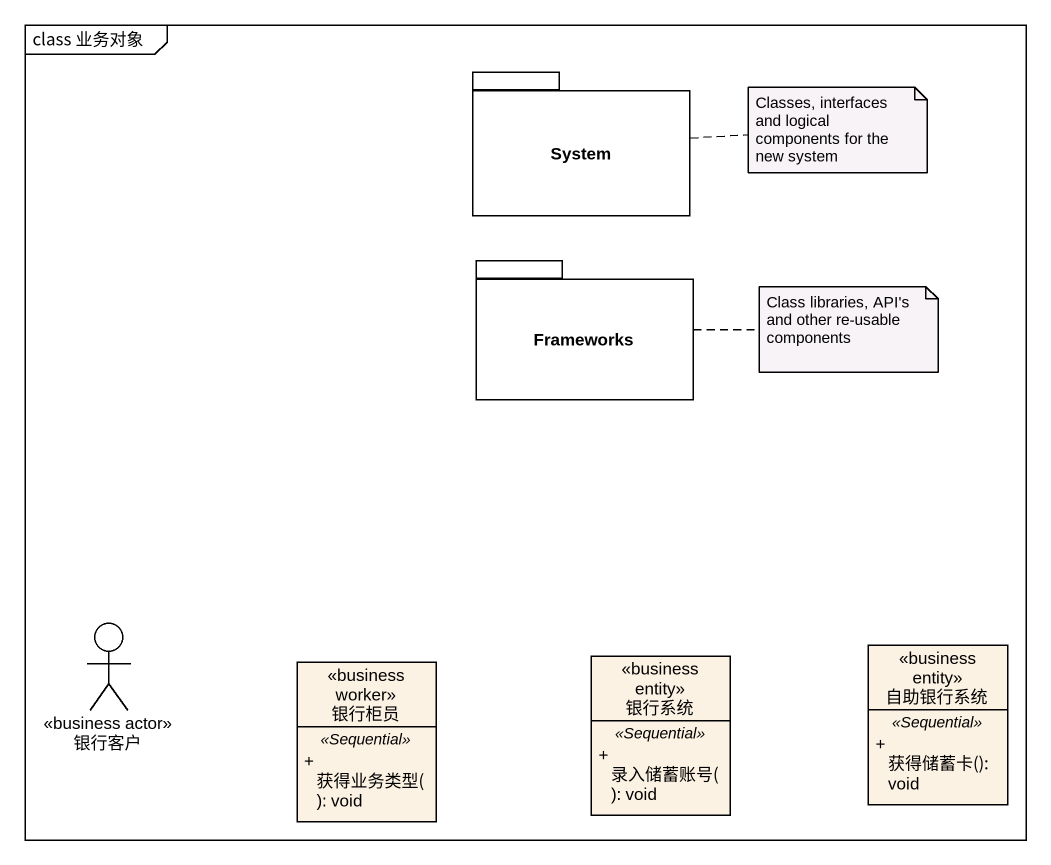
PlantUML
@startuml
mainframe class 业务对象
allowmixing
hide circle
hide empty members
skinparam classAttributeIconSize 0
package System {
}
package Frameworks {
}
actor 银行客户 <<business actor>>
class 银行柜员 <<business worker>> {
  .. <<Sequential>> ..
  + 获得业务类型(): void
}
class 银行系统 <<business entity>> {
  .. <<Sequential>> ..
  + 录入储蓄账号(): void
}
class 自助银行系统 <<business entity>> {
  .. <<Sequential>> ..
  + 获得储蓄卡(): void
}
note right of System : Classes, interfaces and logical components for the new system
note right of Frameworks : Class libraries, API's and other re-usable components
@enduml
